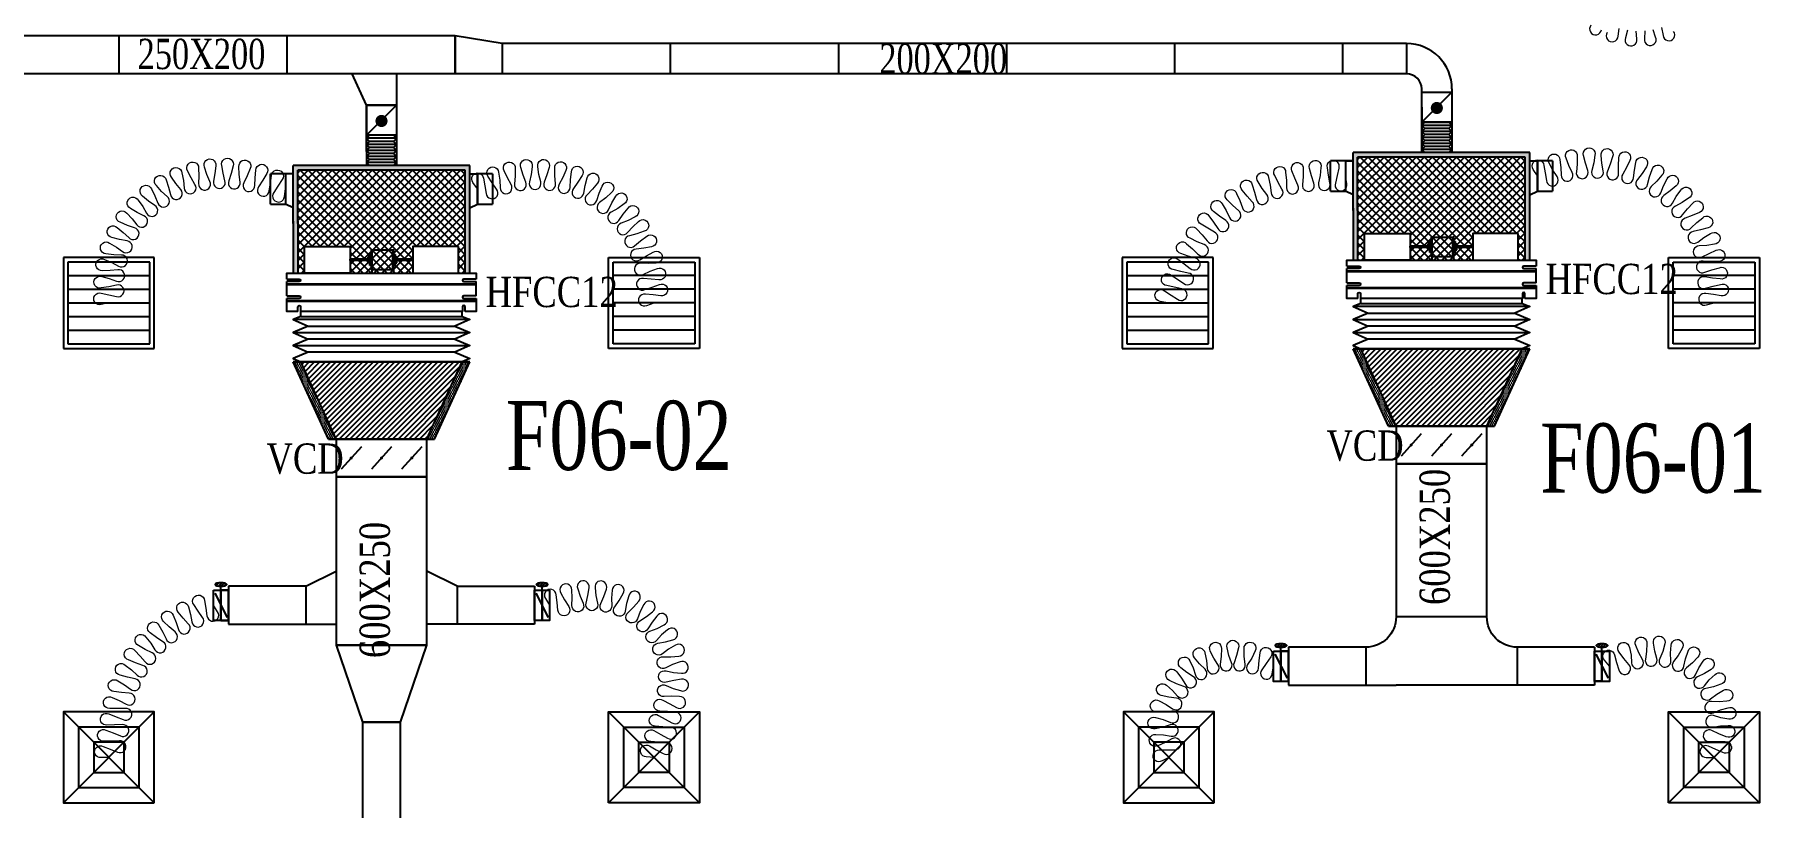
# Model space of a CAD drawing. Header units: metres. Extents: x 352651 to 1421851, y -87441 to -24441.
# Drawn here: x 844691 to 856095, y -72090 to -66988 of the extents above; entities that cross this region are included whole.
import ezdxf
from ezdxf.enums import TextEntityAlignment as Align

# ---------------------------------------------------------------- set-up
doc = ezdxf.new("R2010")
doc.units = ezdxf.units.M
doc.header["$LTSCALE"] = 300
doc.header["$MEASUREMENT"] = 0
for name, color, linetype in [('bat noi mem', 4, 'CONTINUOUS'), ('CUAGIO', 2, 'CONTINUOUS'), ('KT', 1, 'CONTINUOUS'), ('thiet bi', 11, 'CONTINUOUS')]:
    doc.layers.add(name, color=color, linetype=linetype)
doc.layers.add('noi mem', color=5, linetype='BATTING', lineweight=0)
doc.styles.add('PHU', font='vntimeh.shx', dxfattribs={"width": 0.8})
doc.styles.add('ROMANS', font='romans.shx', dxfattribs={"width": 0.75, "bigfont": 'romancvn.shx'})
doc.linetypes.add('BATTING', pattern='A,0.0001,-0.1,[134,ltypeshp.shx,S=0.1,R=0,X=-0.1,Y=0],-0.2,[134,ltypeshp.shx,S=0.1,R=180,X=0.1,Y=0],-0.1', length=0.4001)
pattern_1 = [(0, (385796.002, 216126.754), (6.25, -12.5), [0, -12.5])]
pattern_2 = [(0, (392795.674, 216212.526), (6.25, -12.5), [0, -12.5])]

# ---------------------------------------------------------------- blocks, each defined once
blk = doc.blocks.new('SAD')
at = {"layer": 'CUAGIO', "color": 8}
for p, q in [((-300, -300), (300, 300)), ((300, -300), (-300, 300))]:
    blk.add_line(p, q, dxfattribs=at)
at = {"layer": 'CUAGIO'}
blk.add_lwpolyline([(300, -300), (300, 300), (-300, 300), (-300, -300)], close=True, dxfattribs=at)
at = {"layer": 'CUAGIO', "color": 8}
for points in [[(200, -200), (200, 200), (-200, 200), (-200, -200)], [(100, -100), (100, 100), (-100, 100), (-100, -100)]]:
    blk.add_lwpolyline(points, close=True, dxfattribs=at)
blk = doc.blocks.new('SAG')
at = {"layer": 'CUAGIO'}
for p, q in [((-300, 300), (-300, -300)), ((300, 300), (-300, 300)), ((300, -300), (300, 300)), ((-300, -300), (300, -300))]:
    blk.add_line(p, q, dxfattribs=at)
at = {"layer": 'CUAGIO', "color": 8}
for p, q in [((-270, 270), (-270, -270)), ((270, 270), (-270, 270)), ((-180, -270), (-180, 270)), ((-90, -270), (-90, 270)), ((0, -270), (0, 270)), ((90, -270), (90, 270)), ((180, -270), (180, 270)), ((270, -270), (270, 270)), ((-270, -270), (270, -270))]:
    blk.add_line(p, q, dxfattribs=at)
blk = doc.blocks.new('1-van gio D200')
at = {"layer": 'CUAGIO'}
h = blk.add_hatch(dxfattribs=at)
h.set_pattern_fill('ANSI31', color=256, scale=100, style=0)
edge = h.paths.add_edge_path()
edge.add_ellipse((486127, -58494), major_axis=(-38.1, 0), ratio=0.310482, start_angle=0, end_angle=360, ccw=False)
for p, q in [((486127, -58257), (486127, -58494)), ((486167, -58437), (486087, -58277))]:
    blk.add_line(p, q, dxfattribs=at)
at = {"layer": 'CUAGIO', "const_width": 3}
for points in [[(486127, -58457), (486177, -58457), (486177, -58257), (486077, -58257), (486077, -58457), (486127, -58457)], [(486127, -58257), (486127, -58494)], [(486167, -58437), (486087, -58277)]]:
    blk.add_lwpolyline(points, dxfattribs=at)
at = {"layer": 'CUAGIO'}
blk.add_lwpolyline([(486177, -58457), (486077, -58457), (486077, -58257), (486177, -58257)], close=True, dxfattribs=at)
at = {"layer": 'CUAGIO', "const_width": 5.35}
blk.add_lwpolyline([(486131, -58357, -1), (486123, -58357, -1)], format="xyb", close=True, dxfattribs=at)
at = {"layer": 'CUAGIO', "extrusion": (0, 0, -1)}
blk.add_ellipse((486127, -58494), major_axis=(-38.1, 0), ratio=0.310482, start_param=-1.570796, end_param=4.712389, dxfattribs=at)
blk = doc.blocks.new('bac noi mem')
at = {"layer": 'bat noi mem'}
for p, q in [((493887, -64673), (493867, -64693)), ((494067, -64693), (493867, -64693)), ((493867, -64693), (493887, -64713)), ((493887, -64713), (493867, -64733)), ((494067, -64733), (493867, -64733)), ((493867, -64733), (493887, -64753)), ((493887, -64753), (493867, -64773)), ((494067, -64773), (493867, -64773)), ((493867, -64773), (493887, -64793)), ((494047, -64673), (493887, -64673)), ((494047, -64713), (493887, -64713)), ((494047, -64753), (493887, -64753)), ((494047, -64673), (494067, -64693)), ((494067, -64693), (494047, -64713)), ((494047, -64713), (494067, -64733)), ((494067, -64733), (494047, -64753)), ((494047, -64753), (494067, -64773)), ((494067, -64773), (494047, -64793)), ((493887, -64793), (493867, -64813)), ((494067, -64813), (493867, -64813)), ((493867, -64813), (493887, -64833)), ((493887, -64833), (493867, -64853)), ((494067, -64853), (493867, -64853)), ((493867, -64853), (493887, -64873)), ((494047, -64793), (493887, -64793)), ((494047, -64833), (493887, -64833)), ((494047, -64873), (493887, -64873)), ((494047, -64793), (494067, -64813)), ((494067, -64813), (494047, -64833)), ((494047, -64833), (494067, -64853)), ((494067, -64853), (494047, -64873))]:
    blk.add_line(p, q, dxfattribs=at)

msp = doc.modelspace()

# ---------------------------------------------------------------- hatches: boundary and pattern name
at = {"layer": 'CUAGIO'}
h = msp.add_hatch(dxfattribs=at)
h.set_pattern_fill('DOTS', color=256, scale=200, style=0)
h.set_pattern_definition([(0, (12042.208, -7788.419), (6.25, -12.5), [0, -12.5])])
h.paths.add_polyline_path([(847566, -68562.9), (847536, -68562.9), (847536, -67882.9), (846429, -67882.9), (846429, -68235.6), (846429, -68562.9), (846399, -68562.9), (846399, -68220.6), (846399, -67852.9), (847566, -67852.9)])
h = msp.add_hatch(dxfattribs=at)
h.set_pattern_fill('DOTS', color=256, scale=200, style=0)
h.set_pattern_definition([(0, (19041.88, -7702.647), (6.25, -12.5), [0, -12.5])])
h.paths.add_polyline_path([(854565.6, -68477.1), (854535.6, -68477.1), (854535.6, -67797.1), (853428.6, -67797.1), (853428.6, -68149.8), (853428.6, -68477.1), (853398.6, -68477.1), (853398.6, -68134.8), (853398.6, -67767.1), (854565.6, -67767.1)])
at = {"layer": 'CUAGIO', "ltscale": 1.5}
h = msp.add_hatch(dxfattribs=at)
h.set_pattern_fill('ANSI37', color=9, scale=300, angle=360, style=0)
h.set_pattern_definition([(45, (182099.672, 85.772), (-26.5165043, 26.5165043), []), (135, (182099.672, 85.772), (-26.5165043, -26.5165043), [])])
h.paths.add_polyline_path([(853428.6, -67797.1), (853428.6, -68149.8), (853428.6, -68477.1), (853474.7, -68477.1), (853474.7, -68302.1), (853774.7, -68302.1), (853774.7, -68385.1), (853894.3, -68385.1), (853894.3, -68369.4), (853904.9, -68369.4), (853904.9, -68409.8), (853894.3, -68409.8), (853894.3, -68394.2), (853774.7, -68394.2), (853774.7, -68477.1), (853918, -68477.1), (853918, -68455, -0.3246808), (853914.8, -68452.7, 0.7258824), (853921.2, -68452.7), (853921.2, -68450.5, -0.5097979), (853918, -68455), (853918, -68477.1), (854189.6, -68477.1), (854189.6, -68394.2), (854084.3, -68394.2), (854084.3, -68409.8), (854073.8, -68409.8), (854073.8, -68369.4), (854084.3, -68369.4), (854084.3, -68385.1), (854189.6, -68385.1), (854189.6, -68302.1), (854489.6, -68302.1), (854489.6, -68477.1), (854535.6, -68477.1), (854535.6, -67797.1)])
h.paths.add_polyline_path([(854057.4, -68326.6), (854057.4, -68452.7, 0.3246808), (854060.7, -68455, -0.5097977), (854057.4, -68450.5), (854057.4, -68328.7, -1.0000004), (854063.9, -68326.6, 0.7258824)], flags=16)
h = msp.add_hatch(dxfattribs=at)
h.set_pattern_fill('ANSI37', color=9, scale=300, angle=360, style=0)
h.set_pattern_definition([(45, (175100, -1e-11), (-26.5165043, 26.5165043), []), (135, (175100, -1e-11), (-26.5165043, -26.5165043), [])])
h.paths.add_polyline_path([(846429, -67882.9), (846429, -68235.6), (846429, -68562.9), (846475, -68562.9), (846475, -68387.9), (846775, -68387.9), (846775, -68470.8), (846894.7, -68470.8), (846894.7, -68455.2), (846905.2, -68455.2), (846905.2, -68495.6), (846894.7, -68495.6), (846894.7, -68479.9), (846775, -68479.9), (846775, -68562.9), (846918.3, -68562.9), (846918.3, -68540.8, -0.3246808), (846915.1, -68538.4, 0.7258824), (846921.6, -68538.4), (846921.6, -68536.3, -0.5097979), (846918.3, -68540.8), (846918.3, -68562.9), (847189.9, -68562.9), (847189.9, -68479.9), (847084.7, -68479.9), (847084.7, -68495.6), (847074.1, -68495.6), (847074.1, -68455.2), (847084.7, -68455.2), (847084.7, -68470.8), (847189.9, -68470.8), (847189.9, -68387.9), (847489.9, -68387.9), (847489.9, -68562.9), (847536, -68562.9), (847536, -67882.9)])
h.paths.add_polyline_path([(847057.8, -68412.3), (847057.8, -68538.4, 0.3246808), (847061, -68540.8, -0.5097977), (847057.8, -68536.3), (847057.8, -68414.4, -1.0000004), (847064.2, -68412.3, 0.7258824)], flags=16)
at = {"layer": 'CUAGIO'}
h = msp.add_hatch(dxfattribs=at)
h.set_pattern_fill('DOTS', color=256, scale=200, style=0)
h.set_pattern_definition(pattern_2)
h.paths.add_polyline_path([(853448.6, -69062.6), (853398.6, -69062.6), (853632.1, -69572.6), (853682.1, -69572.6)])
h = msp.add_hatch(dxfattribs=at)
h.set_pattern_fill('ANSI31', color=256, scale=200, style=0)
h.set_pattern_definition([(45, (-3258.12, -88159.012), (-17.6776695, 17.6776695), [])])
h.paths.add_polyline_path([(854282.1, -69572.6), (853682.1, -69572.6), (853448.6, -69062.6), (854515.6, -69062.6)])
h = msp.add_hatch(dxfattribs=at)
h.set_pattern_fill('DOTS', color=256, scale=200, style=0)
h.set_pattern_definition(pattern_2)
h.paths.add_polyline_path([(854282.1, -69572.6), (854332.1, -69572.6), (854565.6, -69062.6), (854515.6, -69062.6)])
h = msp.add_hatch(dxfattribs=at)
h.set_pattern_fill('DOTS', color=256, scale=200, style=0)
h.set_pattern_definition(pattern_1)
h.paths.add_polyline_path([(846449, -69148.4), (846399, -69148.4), (846632.5, -69658.4), (846682.5, -69658.4)])
h = msp.add_hatch(dxfattribs=at)
h.set_pattern_fill('ANSI31', color=256, scale=200, style=0)
h.set_pattern_definition([(45, (-3257.792, -88414.807), (-17.6776695, 17.6776695), [])])
h.paths.add_polyline_path([(847282.5, -69658.4), (846682.5, -69658.4), (846449, -69148.4), (847516, -69148.4)])
h = msp.add_hatch(dxfattribs=at)
h.set_pattern_fill('DOTS', color=256, scale=200, style=0)
h.set_pattern_definition(pattern_1)
h.paths.add_polyline_path([(847282.5, -69658.4), (847332.5, -69658.4), (847566, -69148.4), (847516, -69148.4)])

# ---------------------------------------------------------------- linework, layer by layer
at = {"layer": 'bat noi mem'}
for p, q in [((847566, -68869.8), (846399, -68869.8)), ((854565.6, -68784), (853398.6, -68784)), ((853398.6, -68869.8), (854565.6, -68869.8)), ((853498.6, -68826.9), (854465.6, -68826.9)), ((846399, -68955.5), (847566, -68955.5)), ((846499, -68912.7), (847466, -68912.7)), ((853398.6, -68955.5), (854565.6, -68955.5)), ((854465.6, -68912.6), (853498.6, -68912.6)), ((846399, -69041.2), (847566, -69041.2)), ((847466, -68998.4), (846499, -68998.4)), ((847466, -69084.1), (846499, -69084.1)), ((853448.6, -69062.6), (854515.6, -69062.6)), ((854515.6, -69062.6), (853448.6, -69062.6)), ((854465.6, -68998.3), (853498.6, -68998.3)), ((846449, -69148.4), (847516, -69148.4)), ((847516, -69148.4), (846449, -69148.4))]:
    msp.add_line(p, q, dxfattribs=at)
for points in [[(853448.6, -68762.6), (853398.6, -68784), (853498.6, -68826.9), (853398.6, -68869.8), (853498.6, -68912.6), (853398.6, -68955.5), (853498.6, -68998.3), (853398.6, -69041.2), (853448.6, -69062.6)], [(854515.6, -68762.6), (854565.6, -68784), (854465.6, -68826.9), (854565.6, -68869.8), (854465.6, -68912.6), (854565.6, -68955.5), (854465.6, -68998.3), (854565.6, -69041.2), (854515.6, -69062.6)], [(846449, -68848.4), (846399, -68869.8), (846499, -68912.7), (846399, -68955.5), (846499, -68998.4), (846399, -69041.2), (846499, -69084.1), (846399, -69127), (846449, -69148.4)], [(847516, -68848.4), (847566, -68869.8), (847466, -68912.7), (847566, -68955.5), (847466, -68998.4), (847566, -69041.2), (847466, -69084.1), (847566, -69127), (847516, -69148.4)]]:
    msp.add_lwpolyline(points, dxfattribs=at)
at = {"layer": 'CUAGIO'}
for p, q in [((847469.6, -66997.2), (843029.6, -66997.2)), ((847469.6, -66997.2), (847469.6, -67247.2)), ((847779.6, -67047.2), (847469.6, -66997.2)), ((853751.5, -67047.2), (847779.6, -67047.2)), ((847779.6, -67047.2), (847779.6, -67247.2)), ((848889.6, -67047.2), (848889.6, -67247.2)), ((849999.6, -67047.2), (849999.6, -67247.2)), ((851109.5, -67047.2), (851109.5, -67247.2)), ((852219.5, -67047.2), (852219.5, -67247.2)), ((853329.5, -67047.2), (853329.5, -67247.2)), ((853751.5, -67047.2), (853751.5, -67247.2)), ((853751.5, -67247.2), (842829.7, -67247.2)), ((853751.5, -67247.2), (845215.4, -67247.2)), ((846882.5, -67452.9), (846789.8, -67247.2)), ((847082.5, -67247.2), (847082.5, -67564.3)), ((853851.5, -67567.1), (853851.5, -67347.2)), ((853851.5, -67367.2), (854051.5, -67367.2)), ((853851.5, -67567.1), (854051.5, -67367.2)), ((854051.5, -67347.2), (854051.5, -67767.1)), ((847082.5, -67452.9), (846882.5, -67452.9)), ((846882.5, -67652.9), (847082.5, -67452.9)), ((846882.5, -67759.9), (846882.5, -67452.9)), ((846882.5, -67452.9), (847082.5, -67452.9)), ((847082.5, -67441.9), (847082.5, -67652.9)), ((847082.5, -67445.7), (847082.5, -67759.9)), ((853851.5, -67731.8), (853851.5, -67520.8)), ((854051.5, -67567.1), (853851.5, -67567.1)), ((854051.5, -67520.8), (854051.5, -67731.8)), ((847082.5, -67652.9), (846882.5, -67652.9)), ((846399, -68235.6), (846399, -67852.9)), ((853248.9, -68021), (853248.9, -67821)), ((853348.6, -67821), (853248.9, -67821)), ((853348.6, -67821), (853348.6, -68021)), ((853348.6, -67821), (853348.6, -68021)), ((853398.6, -68149.8), (853398.6, -67767.1)), ((853428.6, -68149.8), (853428.6, -67797.1)), ((854615.6, -68021), (854615.6, -67821)), ((854615.6, -67821), (854615.6, -68021)), ((854615.6, -68021), (854615.6, -67821)), ((854715.3, -67821), (854715.3, -68021)), ((846249.3, -68106.8), (846249.3, -67906.8)), ((846349, -67906.8), (846249.3, -67906.8)), ((846349, -67906.8), (846349, -68106.8)), ((846349, -67906.8), (846349, -68106.8)), ((846349, -67906.8), (846349, -68106.8)), ((846429, -68235.6), (846429, -67882.9)), ((847616, -68106.8), (847616, -67906.8)), ((847616, -67906.8), (847616, -68106.8)), ((847616, -68106.8), (847616, -67906.8)), ((847715.7, -67906.8), (847715.7, -68106.8)), ((854615.6, -68021), (854715.3, -68021)), ((847616, -68106.8), (847715.7, -68106.8)), ((853398.6, -68134.8), (853398.6, -68477.1)), ((853428.6, -68134.8), (853428.6, -68477.1)), ((846399, -68220.6), (846399, -68562.9)), ((846429, -68220.6), (846429, -68562.9)), ((854565.6, -69062.6), (853398.6, -69062.6)), ((853632.1, -69572.6), (853398.6, -69062.6)), ((853398.6, -69062.6), (854565.6, -69062.6)), ((853448.6, -69062.6), (854515.6, -69062.6)), ((854515.6, -69062.6), (853448.6, -69062.6)), ((853682.1, -69572.6), (853448.6, -69062.6)), ((854282.1, -69572.6), (854515.6, -69062.6)), ((854332.1, -69572.6), (854565.6, -69062.6)), ((847566, -69148.4), (846399, -69148.4)), ((846632.5, -69658.4), (846399, -69148.4)), ((846399, -69148.4), (847566, -69148.4)), ((846449, -69148.4), (847516, -69148.4)), ((847516, -69148.4), (846449, -69148.4)), ((846682.5, -69658.4), (846449, -69148.4)), ((847282.5, -69658.4), (847516, -69148.4)), ((847332.5, -69658.4), (847566, -69148.4)), ((846682.5, -69658.4), (846632.5, -69658.4)), ((846632.5, -69658.4), (847332.5, -69658.4)), ((846682.5, -69658.4), (846632.5, -69658.4)), ((847282.5, -69658.4), (847332.5, -69658.4)), ((847282.5, -69658.4), (847332.5, -69658.4)), ((853682.1, -69572.6), (853632.1, -69572.6)), ((853632.1, -69572.6), (854332.1, -69572.6)), ((853682.1, -69572.6), (853632.1, -69572.6)), ((853849.1, -69623.3), (853715.2, -69771.9)), ((854049.1, -69623.3), (853915.2, -69771.9)), ((854249.1, -69623.3), (854115.2, -69771.9)), ((854282.1, -69572.6), (854332.1, -69572.6)), ((854282.1, -69572.6), (854332.1, -69572.6)), ((846849.4, -69709.1), (846715.5, -69857.7)), ((847049.4, -69709.1), (846915.5, -69857.7)), ((847249.4, -69709.1), (847115.5, -69857.7)), ((854282.1, -69822.6), (853682.1, -69822.6)), ((847282.5, -69908.4), (846682.5, -69908.4)), ((846482.5, -70630.3), (846682.5, -70530.3)), ((847482.5, -70630.3), (847282.5, -70530.3)), ((846482.5, -70630.3), (845972.5, -70630.3)), ((845972.5, -70630.3), (845972.5, -70880.3)), ((846482.5, -70630.3), (846482.5, -70880.3)), ((847482.5, -70630.3), (847992.5, -70630.3)), ((847482.5, -70630.3), (847482.5, -70880.3)), ((847992.5, -70630.3), (847992.5, -70880.3)), ((845972.5, -70880.3), (846682.5, -70880.3)), ((847992.5, -70880.3), (847282.5, -70880.3)), ((854282.1, -70832.6), (853682.1, -70832.6)), ((852972.1, -71032.6), (852972.1, -71282.6)), ((853482.1, -71032.6), (853482.1, -71282.6)), ((854482.1, -71032.6), (854482.1, -71282.6)), ((854992.1, -71032.6), (854992.1, -71282.6)), ((852972.1, -71282.6), (853682.1, -71282.6)), ((854992.1, -71282.6), (853682.1, -71282.6))]:
    msp.add_line(p, q, dxfattribs=at)
at = {"layer": 'CUAGIO', "color": 2}
for p, q in [((845249.6, -67247.2), (845249.6, -66997.2)), ((846359.6, -67247.2), (846359.6, -66997.2)), ((847469.6, -67247.2), (847469.6, -66997.2)), ((846882.5, -67452.9), (846882.5, -67852.9)), ((847082.5, -67425.7), (847082.5, -67852.9)), ((853851.5, -67467.2), (853851.5, -67767.1)), ((854051.5, -67467.2), (854051.5, -67767.1)), ((847566, -67852.9), (846399, -67852.9)), ((847566, -68562.9), (847566, -67852.9)), ((854565.6, -67767.1), (853398.6, -67767.1)), ((854535.6, -67797.1), (853428.6, -67797.1)), ((854535.6, -68477.1), (854535.6, -67797.1)), ((854565.6, -68477.1), (854565.6, -67767.1)), ((847536, -67882.9), (846429, -67882.9)), ((847536, -68562.9), (847536, -67882.9))]:
    msp.add_line(p, q, dxfattribs=at)
at = {"layer": 'CUAGIO'}
for points, const_width in [([(853931.5, -67472.6, -1), (853971.5, -67472.6, -1)], 40), ([(846962.5, -67558.4, -1), (847002.5, -67558.4, -1)], 40), ([(846777.5, -69783.4, -1), (846787.5, -69783.4, -1)], 10), ([(846977.5, -69783.4, -1), (846987.5, -69783.4, -1)], 10), ([(847177.5, -69783.4, -1), (847187.5, -69783.4, -1)], 10), ([(853777.1, -69697.6, -1), (853787.1, -69697.6, -1)], 10), ([(853977.1, -69697.6, -1), (853987.1, -69697.6, -1)], 10), ([(854177.1, -69697.6, -1), (854187.1, -69697.6, -1)], 10)]:
    msp.add_lwpolyline(points, format="xyb", close=True, dxfattribs=dict(at, const_width=const_width))
for points in [[(854051.5, -67767.1), (853851.5, -67767.1), (853851.5, -67567.1), (854051.5, -67567.1)], [(846682.5, -69908.4), (847282.5, -69908.4), (847282.5, -69658.4), (846682.5, -69658.4)], [(853682.1, -69822.6), (854282.1, -69822.6), (854282.1, -69572.6), (853682.1, -69572.6)], [(845972.5, -70655.3), (845922.5, -70655.3), (845922.5, -70855.3), (845972.5, -70855.3)], [(847992.5, -70655.3), (848042.5, -70655.3), (848042.5, -70855.3), (847992.5, -70855.3)], [(847282.5, -71018.4), (846682.5, -71018.4), (846857.5, -71528.4), (847107.5, -71528.4)], [(852972.1, -71057.6), (852922.1, -71057.6), (852922.1, -71257.6), (852972.1, -71257.6)], [(854992.1, -71057.6), (855042.1, -71057.6), (855042.1, -71257.6), (854992.1, -71257.6)], [(846857.5, -71528.4), (846857.5, -72638.4), (847107.5, -72638.4), (847107.5, -71528.4)]]:
    msp.add_lwpolyline(points, close=True, dxfattribs=at)
for points in [[(853398.6, -67821), (853348.6, -67821)], [(853348.6, -67821), (853398.6, -67821)], [(854565.6, -67821), (854615.6, -67821)], [(854565.6, -67821), (854615.6, -67821)], [(854715.3, -67821), (854615.6, -67821)], [(846399, -67906.8), (846349, -67906.8)], [(847566, -67906.8), (847616, -67906.8)], [(847566, -67906.8), (847616, -67906.8)], [(847715.7, -67906.8), (847616, -67906.8)], [(853248.9, -68021), (853348.6, -68021)], [(853398.6, -68046.3), (853348.6, -68021)], [(854565.6, -68046.3), (854615.6, -68021)], [(846249.3, -68106.8), (846349, -68106.8)], [(846399, -68132), (846349, -68106.8)], [(847566, -68132), (847616, -68106.8)]]:
    msp.add_lwpolyline(points, dxfattribs=at)
at = {"layer": 'CUAGIO', "color": 2}
msp.add_lwpolyline([(854992.1, -71032.6), (854482.1, -71032.6, -0.4142136), (854282.1, -70832.6), (854282.1, -69822.6), (853682.1, -69822.6), (853682.1, -70832.6, -0.4142136), (853482.1, -71032.6), (852972.1, -71032.6)], format="xyb", dxfattribs=at)
msp.add_lwpolyline([(846682.5, -71018.4), (847282.5, -71018.4), (847282.5, -69908.4), (846682.5, -69908.4)], close=True, dxfattribs=at)
at = {"layer": 'CUAGIO'}
for radius in [300, 100]:
    msp.add_arc((853751.5, -67347.2), radius, 0, 90, dxfattribs=at)
at = {"layer": 'noi mem', "linetype": 'ByBlock', "ltscale": 1.5}
for points in [[(854969.5, -66925.7, 1.3333333), (855038.1, -66956)], [(855077.1, -66974.5, 1.3333333), (855148.2, -66998.4), (855155.8, -66947.3)], [(855211.3, -66959.2), (855197.3, -67008.9, 1.3333333), (855272, -67016.1), (855267.8, -66964.6)], [(855324.5, -66963.6), (855322.2, -67015.2, 1.3333333), (855396.5, -67005.3), (855380.8, -66956.1)], [(855435.8, -66942.3), (855445.2, -66993, 1.3333333), (855515.4, -66966.6)], [(854615.6, -67921), (854588.6, -67877.8, -1.3333333), (854658.8, -67851.4), (854667, -67901.7), (854675.1, -67952.1, 1.3333333), (854745.3, -67925.8), (854718.4, -67882.5), (854693.3, -67837.6, -1.3333333), (854764.7, -67814.5), (854770.6, -67865.7), (854772.7, -67916.1, 1.3333333), (854845.5, -67898.1), (854823.9, -67852.5), (854805.3, -67804.5, -1.3333333), (854879.2, -67791.6), (854877.9, -67843.1), (854873, -67893.4, 1.3333333), (854947.6, -67885.7), (854932.5, -67837.4), (854920.7, -67787.3, -1.3333333), (854995.7, -67784.8), (854987.3, -67835.6), (854975.4, -67884.7, 1.3333333), (855050.4, -67887.5), (855042.1, -67837.6), (855037.5, -67786.4, -1.3333333), (855112.1, -67794.3), (855096.7, -67843.5), (855078.1, -67890.5, 1.3333333), (855151.9, -67903.6), (855150.7, -67853.1), (855153.2, -67801.7, -1.3333333), (855226, -67819.9), (855203.9, -67866.4), (855179, -67910.4, 1.3333333), (855250.3, -67933.7), (855256.1, -67883.5), (855265.7, -67832.9, -1.3333333), (855335.2, -67861.1), (855306.9, -67904.1), (855276.1, -67944.2, 1.3333333), (855343.4, -67977.1), (855356.2, -67928.2), (855372.8, -67879.5, -1.3333333), (855437.7, -67917.1), (855403.6, -67955.7), (855367.6, -67991.1, 1.3333333), (855429.7, -68033.1), (855449.1, -67986.5), (855472.3, -67940.5, -1.3333333), (855531.3, -67986.8), (855492.3, -68020.3), (855451.6, -68050.3, 1.3333333), (855507.3, -68100.6), (855533, -68057.1), (855562.4, -68014.8, -1.3333333), (855614.4, -68068.8), (855571.1, -68096.6), (855526.6, -68120.6, 1.3333333), (855574.8, -68178.1), (855606.3, -68138.6), (855641.2, -68100.9, -1.3333333), (855685.3, -68161.6), (855638.5, -68183), (855591.1, -68200.7, 1.3333333), (855630.8, -68264.3), (855667.5, -68229.6), (855707.4, -68197.1, -1.3333333), (855742.5, -68263.3), (855693.2, -68278.1), (855643.9, -68289, 1.3333333), (855674.3, -68357.5), (855715.5, -68328.2), (855759.5, -68301.5, -1.3333333), (855785.1, -68372), (855734.2, -68379.8), (855683.8, -68383.7, 1.3333333), (855704.4, -68455.8), (855749.3, -68432.5), (855796.6, -68412.2, -1.3333333), (855812.1, -68485.6), (855760.6, -68486.2), (855710.2, -68483.1, 1.3333333), (855720.6, -68557.4), (855768.2, -68540.5), (855817.7, -68526.8, -1.3333333), (855823.2, -68601.6), (855772.3, -68595.2), (855721.8, -68588.2, 1.3333333), (855726.3, -68663.1), (855775.6, -68650), (855824.9, -68637, -1.3333333), (855829.4, -68711.8), (855778.9, -68704.8), (855728.3, -68697.7, 1.3333333), (855732.8, -68772.6), (855782.1, -68759.6)], [(845182.1, -68759.6), (845132.1, -68770.3, -1.3333333), (845132.1, -68695.3), (845182.1, -68706), (845232.1, -68716.8, 1.3333333), (845232.2, -68641.8), (845182.2, -68652.4), (845131.3, -68660.9, -1.3333333), (845134.6, -68586), (845184.6, -68598.9), (845232.5, -68615.3, 1.3333333), (845241.2, -68540.8), (845190.8, -68545.8), (845139.2, -68546.9, -1.3333333), (845153.1, -68473.2), (845200.7, -68493.1), (845245.9, -68516.1, 1.3333333), (845265, -68443.6), (845214.3, -68441.3), (845163.1, -68435.2, -1.3333333), (845187.3, -68364.2), (845231.6, -68390.7), (845273.1, -68419.8, 1.3333333), (845302.2, -68350.7), (845252.4, -68341.3), (845202.6, -68328, -1.3333333), (845236.5, -68261.1), (845276.7, -68293.6), (845313.6, -68328.3, 1.3333333), (845352.2, -68264), (845304.2, -68247.7), (845256.8, -68227.5, -1.3333333), (845299.8, -68166.1), (845335, -68203.8), (845366.7, -68243.4, 1.3333333), (845414, -68185.2), (845368.8, -68162.3), (845324.6, -68135.6, -1.3333333), (845376, -68080.9), (845405.4, -68123.2), (845431.2, -68166.9, 1.3333333), (845486.2, -68116), (845444.7, -68086.9), (845404.8, -68054.2, -1.3333333), (845463.4, -68007.3), (845486.5, -68053.4), (845505.9, -68100.2, 1.3333333), (845567.6, -68057.6), (845530.6, -68022.9), (845495.7, -67985, -1.3333333), (845560.3, -67946.8), (845576.7, -67995.7), (845589.2, -68044.8, 1.3333333), (845656.3, -68011.3), (845624.6, -67971.8), (845595.4, -67929.2, -1.3333333), (845664.7, -67900.6), (845674.1, -67951.3), (845679.6, -68001.7, 1.3333333), (845750.7, -67978), (845724.9, -67934.4), (845702, -67888.2, -1.3333333), (845774.7, -67869.6), (845776.8, -67921.2), (845775.1, -67971.8, 1.3333333), (845848.9, -67958.4), (845829.5, -67911.6), (845813.4, -67862.6, -1.3333333), (845887.9, -67854.5), (845882.7, -67905.8), (845873.9, -67955.7, 1.3333333), (845948.8, -67952.9), (845936.2, -67903.8), (845927.2, -67853, -1.3333333), (846002.2, -67855.5), (845989.8, -67905.6), (845974, -67953.7, 1.3333333), (846048.5, -67961.5), (846043, -67911.2), (846041.3, -67859.6, -1.3333333), (846115.1, -67872.6), (846095.8, -67920.5), (846073.3, -67965.9, 1.3333333), (846146, -67984.2), (846147.7, -67933.5), (846153.2, -67882.2, -1.3333333), (846224.5, -67905.6), (846198.6, -67950.2), (846171, -67993.2, 1.3333333), (846241.2, -68019.6), (846248.7, -67969), (846256.3, -67918.5, -1.3333333), (846326.5, -67944.9), (846298.8, -67987.9), (846271.2, -68030.9, 1.3333333), (846341.4, -68057.4), (846349, -68006.8)], [(847616, -68006.8), (847586.6, -67964.8, -1.3333333), (847655.9, -67936.2), (847664.7, -67986.7), (847673.5, -68037.2, 1.3333333), (847742.8, -68008.6), (847713.4, -67966.6), (847685.7, -67923, -1.3333333), (847756.1, -67897.3), (847762.9, -67948.5), (847766, -67999.2, 1.3333333), (847838, -67978.4), (847813.6, -67933.9), (847792, -67886.9, -1.3333333), (847865.4, -67871.1), (847865.1, -67922.8), (847861.1, -67973.4, 1.3333333), (847935.4, -67962.7), (847917.3, -67915.3), (847902.4, -67865.8, -1.3333333), (847977.2, -67860.2), (847969.8, -67911.3), (847959, -67960.9, 1.3333333), (848034, -67960.5), (848022.5, -67911), (848014.6, -67860, -1.3333333), (848089.4, -67864.7), (848075.1, -67914.3), (848057.6, -67962, 1.3333333), (848131.9, -67971.9), (848127.4, -67921.3), (848126.5, -67869.6, -1.3333333), (848200, -67884.6), (848179, -67931.8), (848155.1, -67976.6, 1.3333333), (848227.4, -67996.5), (848229.8, -67945.8), (848236.1, -67894.5, -1.3333333), (848306.8, -67919.4), (848279.5, -67963.3), (848249.7, -68004.4, 1.3333333), (848318.6, -68034.1), (848327.9, -67984.2), (848341.1, -67934.2, -1.3333333), (848407.8, -67968.6), (848374.8, -68008.3), (848339.6, -68044.9, 1.3333333), (848403.7, -68083.8), (848419.9, -68035.6), (848439.8, -67988, -1.3333333), (848501.1, -68031.2), (848462.9, -68066), (848423, -68097.4, 1.3333333), (848481.2, -68144.7), (848503.8, -68099.2), (848530.1, -68054.8, -1.3333333), (848584.9, -68105.9), (848542.4, -68135.2), (848498.5, -68160.9, 1.3333333), (848549.7, -68215.7), (848578.3, -68173.7), (848610.5, -68133.3, -1.3333333), (848657.7, -68191.5), (848611.5, -68214.7), (848564.6, -68234.1, 1.3333333), (848607.7, -68295.4), (848641.9, -68257.8), (848679.2, -68222.1, -1.3333333), (848718.1, -68286.3), (848669.1, -68302.9), (848620, -68315.6, 1.3333333), (848654.3, -68382.3), (848693.3, -68349.7), (848735.2, -68319.5, -1.3333333), (848764.8, -68388.4), (848714.1, -68398.1), (848663.7, -68404, 1.3333333), (848688.5, -68474.8), (848731.6, -68447.9), (848777.2, -68423.7, -1.3333333), (848797.2, -68496), (848745.6, -68498.7), (848694.8, -68497.6, 1.3333333), (848709.7, -68571.1), (848756, -68550.3), (848804.4, -68532.5, -1.3333333), (848814.5, -68606.8), (848763.1, -68602.6), (848712.2, -68597.5, 1.3333333), (848721.2, -68672), (848769.5, -68654.9), (848817.8, -68637.8, -1.3333333), (848826.8, -68712.3), (848775.8, -68707.2), (848724.8, -68702.2, 1.3333333), (848733.8, -68776.6), (848782.1, -68759.6)], [(852174.6, -68759.6), (852124.8, -68749.1, -1.3333333), (852153.5, -68679.8), (852196.1, -68707.6), (852238.7, -68735.4, 1.3333333), (852267.3, -68666.1), (852217.6, -68655.7), (852167.8, -68645.3, -1.3333333), (852196.4, -68575.9), (852239, -68603.7), (852281.6, -68631.5, 1.3333333), (852310.3, -68562.2), (852260.5, -68551.8), (852210.7, -68539.7, -1.3333333), (852241.4, -68471.3), (852283.5, -68500.5), (852323.3, -68531.6, 1.3333333), (852357.7, -68465), (852309.3, -68450.6), (852261.1, -68433.2, -1.3333333), (852299.1, -68368.5), (852337.8, -68402.1), (852374, -68437.4, 1.3333333), (852415.4, -68374.9), (852368.9, -68355.3), (852322.8, -68332.7, -1.3333333), (852367.6, -68272.6), (852402.4, -68310.2), (852434.5, -68349.2, 1.3333333), (852482.6, -68291.6), (852438.4, -68267), (852395.1, -68239.6, -1.3333333), (852446.2, -68184.7), (852476.7, -68225.9), (852504.4, -68268.1, 1.3333333), (852558.3, -68216), (852517.1, -68186.8), (852477.1, -68154.9, -1.3333333), (852533.8, -68105.8), (852559.7, -68150.1), (852582.6, -68195.1, 1.3333333), (852641.9, -68149.2), (852604.1, -68115.7), (852567.8, -68079.6, -1.3333333), (852629.5, -68037), (852650.4, -68083.8), (852668.3, -68131, 1.3333333), (852732.2, -68091.9), (852698.3, -68054.4), (852666.1, -68014.6, -1.3333333), (852732.1, -67978.9), (852747.8, -68027.7), (852760.4, -68076.6, 1.3333333), (852828.3, -68044.7), (852798.6, -68003.8), (852770.9, -67960.6, -1.3333333), (852840.4, -67932.4), (852850.7, -67982.6), (852858, -68032.6, 1.3333333), (852928.9, -68008.2), (852903.8, -67964.3), (852881, -67918.4, -1.3333333), (852953.2, -67897.9), (852957.9, -67949), (852959.7, -67999.4, 1.3333333), (853032.8, -67982.9), (853012.7, -67936.6), (852995, -67888.5, -1.3333333), (853069, -67875.9), (853068.1, -67927.2), (853064.4, -67977.5, 1.3333333), (853138.9, -67969), (853124, -67920.8), (853111.6, -67871.1, -1.3333333), (853186.5, -67866.6), (853180.1, -67917.5), (853170.9, -67967.1, 1.3333333), (853245.9, -67966.8), (853236.3, -67917.2), (853228.6, -67866.9, -1.3333333), (853303.5, -67869.4), (853292.5, -67919.1), (853281.3, -67968.7, 1.3333333), (853356.3, -67971.3), (853348.6, -67921)], [(845182.1, -71759.6), (845131.1, -71761, -1.3333333), (845144.2, -71687.1), (845191.6, -71706), (845239.1, -71724.8, 1.3333333), (845252.1, -71650.9), (845201.1, -71652.3), (845150.1, -71653.8, -1.3333333), (845163.1, -71579.9), (845210.6, -71598.7), (845258, -71617.6, 1.3333333), (845271.1, -71543.7), (845220.1, -71545.1), (845169.1, -71546.5, -1.3333333), (845182.1, -71472.7), (845229.6, -71491.5), (845277, -71510.4, 1.3333333), (845290.1, -71436.6), (845239.1, -71437.9), (845187.7, -71437, -1.3333333), (845203.9, -71363.8), (845250.9, -71384.8), (845295.7, -71408.4, 1.3333333), (845316.5, -71336.4), (845266.1, -71332.5), (845215.1, -71325.1, -1.3333333), (845240.5, -71254.5), (845284.4, -71281.3), (845325.9, -71310.3, 1.3333333), (845355.6, -71241.5), (845306, -71231.3), (845256.4, -71217.6, -1.3333333), (845290.4, -71150.7), (845330.7, -71182.8), (845368.2, -71216.8, 1.3333333), (845406.3, -71152.2), (845358.4, -71135.9), (845310.9, -71116.1, -1.3333333), (845353, -71054), (845388.9, -71090.8), (845421.8, -71129.3, 1.3333333), (845467.8, -71070), (845422.3, -71047.8), (845377.6, -71022.2, -1.3333333), (845427.2, -70965.9), (845458.2, -71006.9), (845486, -71049.3, 1.3333333), (845539.1, -70996.2), (845496.7, -70968.4), (845455.6, -70937.4, -1.3333333), (845511.9, -70887.8), (845537.5, -70932.4), (845559.8, -70977.9, 1.3333333), (845619, -70931.9), (845580.5, -70899), (845543.7, -70863.1, -1.3333333), (845605.7, -70820.9), (845625.5, -70868.4), (845641.9, -70916.3, 1.3333333), (845706.5, -70878.1), (845672.4, -70840.7), (845640.3, -70800.4, -1.3333333), (845707.1, -70766.4), (845720.9, -70816), (845731.1, -70865.6, 1.3333333), (845800, -70835.8), (845770.8, -70794.4), (845743.3, -70751.4, -1.3333333), (845813.3, -70724.4), (845821.6, -70774.8), (845830, -70825.1, 1.3333333), (845900, -70798.2), (845872.5, -70755.3)], [(848782.1, -71759.6), (848731, -71756.3, -1.3333333), (848752.1, -71684.3), (848796.9, -71709.1), (848841.7, -71734, 1.3333333), (848862.8, -71662), (848811.7, -71658.7), (848760.5, -71655.5, -1.3333333), (848781.6, -71583.5), (848826.5, -71608.3), (848871.3, -71633.2, 1.3333333), (848892.4, -71561.2), (848841.2, -71557.9), (848790.1, -71554.6, -1.3333333), (848811.2, -71482.6), (848856, -71507.5), (848900.8, -71532.3, 1.3333333), (848921.9, -71460.3), (848870.8, -71457.1), (848819.6, -71453.8, -1.3333333), (848840.7, -71381.8), (848885.6, -71406.7), (848931.4, -71430.7, 1.3333333), (848950.9, -71358.3), (848899.3, -71355.9), (848848.7, -71358.5, -1.3333333), (848861.6, -71284.6), (848908.3, -71304.2), (848957.9, -71319.3, 1.3333333), (848963.7, -71244.5), (848912.3, -71251.8), (848863.2, -71264.1, -1.3333333), (848861.7, -71189.1), (848911.3, -71199.3), (848962.9, -71204.6, 1.3333333), (848954.2, -71130.1), (848905.2, -71147.2), (848859.3, -71168.6, -1.3333333), (848843.5, -71095.3), (848894.1, -71095.8), (848945.8, -71091.2, 1.3333333), (848923, -71019.7), (848878.1, -71045.8), (848837.2, -71075.6, -1.3333333), (848807.6, -71006.7), (848857.4, -70997.6), (848907.2, -70983.1, 1.3333333), (848871.2, -70917.3), (848832.2, -70951.5), (848797.7, -70988.6, -1.3333333), (848755.5, -70926.6), (848802.6, -70908.1), (848848.7, -70884.3, 1.3333333), (848800.7, -70826.7), (848769, -70867.8), (848742.3, -70910.8, -1.3333333), (848688.9, -70858), (848731.7, -70830.8), (848772.4, -70798.7, 1.3333333), (848714.2, -70751.3), (848690.9, -70797.7), (848672.9, -70845, -1.3333333), (848610.5, -70803.4), (848647.2, -70768.6), (848681, -70729.2, 1.3333333), (848614.8, -70693.9), (848600.9, -70743.8), (848592.3, -70793.7, -1.3333333), (848523.1, -70764.9), (848552.4, -70723.6), (848578, -70678.5, 1.3333333), (848506.3, -70656.5), (848502.2, -70708.2), (848503.3, -70758.8, -1.3333333), (848429.9, -70743.8), (848450.8, -70697.7), (848467.3, -70648.5, 1.3333333), (848392.7, -70640.7), (848398.5, -70692.2), (848409.3, -70741.7, -1.3333333), (848334.3, -70741), (848346, -70691.7), (848352.8, -70640.3, 1.3333333), (848278.1, -70646.9), (848293.7, -70696.3), (848313.8, -70742.8, -1.3333333), (848240.1, -70756.5), (848242.1, -70705.9), (848238.9, -70654.2, 1.3333333), (848166.8, -70674.9), (848191.6, -70720.5), (848218.8, -70763.9, -1.3333333), (848148, -70788.7), (848142, -70737.8), (848136.1, -70687, 1.3333333), (848065.3, -70711.8), (848092.5, -70755.3)], [(852182.1, -71759.6), (852136.7, -71783.6, -1.3333333), (852118.1, -71711), (852169.6, -71710.3), (852221, -71709.7, 1.3333333), (852202.5, -71637), (852157, -71661.1), (852109.6, -71682.7, -1.3333333), (852095.3, -71609), (852147.4, -71611.3), (852197.5, -71619.3, 1.3333333), (852191.4, -71544.6), (852143.3, -71560.7), (852092.2, -71571.3, -1.3333333), (852094.4, -71496.3), (852144.7, -71509.9), (852191.9, -71528.7, 1.3333333), (852202.3, -71454.5), (852151.8, -71459.6), (852099.6, -71458.9, -1.3333333), (852118.1, -71386.2), (852164.3, -71410.4), (852206.2, -71439.1, 1.3333333), (852232.5, -71368.9), (852182.1, -71362.9), (852131.4, -71350.8, -1.3333333), (852165.3, -71283.9), (852205, -71317.6), (852239.7, -71354.7, 1.3333333), (852280.7, -71291.9), (852232.8, -71275.1), (852186, -71252.2, -1.3333333), (852233.7, -71194.3), (852265.1, -71235.9), (852290.8, -71279.7, 1.3333333), (852344.6, -71227.4), (852301.5, -71200.5), (852260.8, -71168, -1.3333333), (852320, -71121.9), (852341.6, -71169.3), (852357.1, -71217.7, 1.3333333), (852421, -71178.3), (852384.8, -71142.7), (852352.2, -71102, -1.3333333), (852420, -71070), (852430.7, -71121), (852435.3, -71171.6, 1.3333333), (852506.2, -71147.2), (852478.7, -71104.5), (852455.7, -71057.7, -1.3333333), (852528.9, -71041.2), (852528.2, -71093.3), (852521.7, -71143.7, 1.3333333), (852596.2, -71135.3), (852578.7, -71087.7), (852566.5, -71037, -1.3333333), (852641.5, -71036.9), (852629.5, -71087.6), (852612.1, -71135.3, 1.3333333), (852686.6, -71143.4), (852679.9, -71093.1), (852679.1, -71041, -1.3333333), (852752.3, -71057.3), (852729.5, -71104.1), (852702.1, -71146.9, 1.3333333), (852773.1, -71171.1), (852777.6, -71120.5), (852784.6, -71069.5, -1.3333333), (852854.4, -71096.9), (852824.9, -71139), (852795.3, -71181.2, 1.3333333), (852865.1, -71208.6), (852872.1, -71157.6)], [(855092.1, -71157.6), (855058.8, -71118.8, -1.3333333), (855124.8, -71083.2), (855138.9, -71132.4), (855152.9, -71181.6, 1.3333333), (855218.9, -71146.1), (855185.6, -71107.3), (855154.9, -71065.4, -1.3333333), (855223.4, -71034.8), (855234.1, -71085.7), (855238.1, -71135.9, 1.3333333), (855309.7, -71113.9), (855284.8, -71070.1), (855265, -71022, -1.3333333), (855338.8, -71008.8), (855337, -71060.7), (855328.8, -71110.4, 1.3333333), (855403.7, -71106.2), (855390, -71057.7), (855382.3, -71006.3, -1.3333333), (855457.1, -71011.1), (855442.9, -71061.1), (855423.1, -71107.4, 1.3333333), (855496.8, -71121.2), (855495.1, -71070.8), (855499.9, -71019.1, -1.3333333), (855571.4, -71041.6), (855545.6, -71086.8), (855515.3, -71127, 1.3333333), (855583.6, -71158), (855593.9, -71108.7), (855611, -71059.6, -1.3333333), (855675.1, -71098.6), (855639.2, -71136.3), (855600.2, -71168.1, 1.3333333), (855659, -71214.6), (855680.9, -71169.2), (855709.2, -71125.6, -1.3333333), (855762.1, -71178.8), (855718.3, -71206.8), (855672.7, -71228.4, 1.3333333), (855718.7, -71287.6), (855750.8, -71248.7), (855788.8, -71213.2, -1.3333333), (855827.3, -71277.5), (855778.1, -71294.2), (855728.7, -71304.2, 1.3333333), (855759.2, -71372.7), (855799.7, -71342.7), (855845, -71317.2, -1.3333333), (855867.1, -71388.9), (855815.3, -71393.4), (855764.9, -71391.3, 1.3333333), (855778.2, -71465.1), (855824.7, -71445.6), (855874.8, -71431.8, -1.3333333), (855879, -71506.6), (855827.7, -71498.6), (855779.3, -71484.4, 1.3333333), (855774.5, -71559.3), (855824.3, -71551.5), (855876.1, -71549.7, -1.3333333), (855862.7, -71623.5), (855814.8, -71603.7), (855768.2, -71582.7, 1.3333333), (855752.8, -71656.1), (855803.9, -71655.7), (855855.1, -71655.2, -1.3333333), (855839.7, -71728.6), (855793, -71707.6), (855746.4, -71686.6, 1.3333333), (855731, -71760), (855782.1, -71759.6)]]:
    msp.add_lwpolyline(points, format="xyb", dxfattribs=at)
at = {"layer": 'thiet bi'}
for p, q in [((846921.6, -68538.4), (846921.6, -68412.3)), ((847057.8, -68538.4), (847057.8, -68412.3)), ((853894.3, -68385.1), (853774.7, -68385.1)), ((853774.7, -68394.2), (853774.7, -68385.1)), ((853894.3, -68394.2), (853774.7, -68394.2)), ((853894.3, -68409.8), (853894.3, -68369.4)), ((853904.9, -68369.4), (853894.3, -68369.4)), ((853904.9, -68409.8), (853894.3, -68409.8)), ((853904.9, -68425.6), (853904.9, -68353.6)), ((853914.8, -68353.6), (853904.9, -68353.6)), ((853921.2, -68452.7), (853921.2, -68326.6)), ((854057.4, -68452.7), (854057.4, -68326.6)), ((854063.9, -68353.6), (854073.8, -68353.6)), ((854073.8, -68425.6), (854073.8, -68353.6)), ((854073.8, -68369.4), (854084.3, -68369.4)), ((854073.8, -68409.8), (854084.3, -68409.8)), ((854084.3, -68409.8), (854084.3, -68369.4)), ((854189.6, -68385.1), (854084.3, -68385.1)), ((854189.6, -68394.2), (854084.3, -68394.2)), ((846894.7, -68470.8), (846775, -68470.8)), ((846775, -68479.9), (846775, -68470.8)), ((846894.7, -68479.9), (846775, -68479.9)), ((846894.7, -68495.6), (846894.7, -68455.2)), ((846905.2, -68455.2), (846894.7, -68455.2)), ((846905.2, -68495.6), (846894.7, -68495.6)), ((846905.2, -68511.4), (846905.2, -68439.4)), ((846915.1, -68439.4), (846905.2, -68439.4)), ((846915.1, -68511.4), (846905.2, -68511.4)), ((847064.2, -68439.4), (847074.1, -68439.4)), ((847064.2, -68511.4), (847074.1, -68511.4)), ((847074.1, -68511.4), (847074.1, -68439.4)), ((847074.1, -68455.2), (847084.7, -68455.2)), ((847074.1, -68495.6), (847084.7, -68495.6)), ((847084.7, -68495.6), (847084.7, -68455.2)), ((847189.9, -68470.8), (847084.7, -68470.8)), ((847189.9, -68479.9), (847084.7, -68479.9)), ((853914.8, -68425.6), (853904.9, -68425.6)), ((853918, -68455), (853918, -68477.1)), ((854060.7, -68455), (854060.7, -68477.1)), ((854063.9, -68425.6), (854073.8, -68425.6)), ((847608, -68634.9), (846357, -68634.9)), ((847608, -68639.9), (846357, -68639.9)), ((846918.3, -68540.8), (846918.3, -68562.9)), ((847061, -68540.8), (847061, -68562.9)), ((854607.6, -68549.1), (853356.6, -68549.1)), ((854607.6, -68554.1), (853356.6, -68554.1)), ((847608, -68745.9), (846357, -68745.9)), ((847608, -68750.9), (846357, -68750.9)), ((854607.6, -68660.1), (853356.6, -68660.1)), ((854607.6, -68665.1), (853356.6, -68665.1)), ((853448.6, -68762.6), (853448.6, -68731.1)), ((853448.6, -68762.6), (854515.6, -68762.6)), ((854515.6, -68762.6), (854515.6, -68731.1)), ((846449, -68848.4), (846449, -68816.9)), ((846449, -68848.4), (847516, -68848.4)), ((847516, -68848.4), (847516, -68816.9))]:
    msp.add_line(p, q, dxfattribs=at)
for points in [[(853474.7, -68302.1), (853774.7, -68302.1), (853774.7, -68477.1), (853474.7, -68477.1)], [(854489.6, -68302.1), (854189.6, -68302.1), (854189.6, -68477.1), (854489.6, -68477.1)], [(846475, -68387.9), (846775, -68387.9), (846775, -68562.9), (846475, -68562.9)], [(847064.2, -68412.3), (846915.1, -68412.3), (846915.1, -68538.4), (847064.2, -68538.4)], [(847489.9, -68387.9), (847189.9, -68387.9), (847189.9, -68562.9), (847489.9, -68562.9)], [(854063.9, -68326.6), (853914.8, -68326.6), (853914.8, -68452.7), (854063.9, -68452.7)]]:
    msp.add_lwpolyline(points, close=True, dxfattribs=at)
for points in [[(853356.6, -68516.6), (853356.6, -68477.1), (854607.6, -68477.1), (854607.6, -68516.6)], [(853356.6, -68627.6), (853356.6, -68532.6)], [(854607.6, -68627.6), (854607.6, -68532.6)], [(846357, -68602.4), (846357, -68562.9), (847608, -68562.9), (847608, -68602.4)], [(846357, -68713.4), (846357, -68618.4)], [(847608, -68713.4), (847608, -68618.4)], [(853430.6, -68731.1), (853356.6, -68731.1), (853356.6, -68643.6)], [(854607.6, -68643.6), (854607.6, -68731.1), (854533.6, -68731.1)], [(846431, -68816.9), (846357, -68816.9), (846357, -68729.4)], [(847608, -68729.4), (847608, -68816.9), (847534, -68816.9)], [(854517.6, -68731.1), (853446.6, -68731.1)], [(847518, -68816.9), (846447, -68816.9)]]:
    msp.add_lwpolyline(points, dxfattribs=at)
for points in [[(853356.6, -68516.6), (853438.6, -68516.6, -1), (853438.6, -68532.6), (853356.6, -68532.6)], [(854607.6, -68516.6), (854525.6, -68516.6, 1), (854525.6, -68532.6), (854607.6, -68532.6)], [(846357, -68602.4), (846439, -68602.4, -1), (846439, -68618.4), (846357, -68618.4)], [(847608, -68602.4), (847526, -68602.4, 1), (847526, -68618.4), (847608, -68618.4)], [(853356.6, -68627.6), (853438.6, -68627.6, -1), (853438.6, -68643.6), (853356.6, -68643.6)], [(854607.6, -68627.6), (854525.6, -68627.6, 1), (854525.6, -68643.6), (854607.6, -68643.6)], [(846357, -68713.4), (846439, -68713.4, -1), (846439, -68729.4), (846357, -68729.4)], [(847608, -68713.4), (847526, -68713.4, 1), (847526, -68729.4), (847608, -68729.4)], [(853430.6, -68731.1), (853430.6, -68699.1, -1), (853446.6, -68699.1), (853446.6, -68731.1)], [(854533.6, -68731.1), (854533.6, -68699.1, 1), (854517.6, -68699.1), (854517.6, -68731.1)], [(846431, -68816.9), (846431, -68784.9, -1), (846447, -68784.9), (846447, -68816.9)], [(847534, -68816.9), (847534, -68784.9, 1), (847518, -68784.9), (847518, -68816.9)]]:
    msp.add_lwpolyline(points, format="xyb", dxfattribs=at)
for centre, start, end in [((846918.3, -68413.4), 18.04953, 161.95047), ((847061, -68413.4), 18.04953, 161.95047), ((853918, -68327.6), 18.04953, 161.95047), ((854060.7, -68327.6), 18.04953, 161.95047), ((853918, -68451.6), 198.04953, 341.95047), ((854060.7, -68451.6), 198.04953, 341.95047), ((846918.3, -68537.4), 198.04953, 341.95047), ((847061, -68537.4), 198.04953, 341.95047)]:
    msp.add_arc(centre, 3.41, start, end, dxfattribs=at)

# ---------------------------------------------------------------- block references
at = {"layer": 'CUAGIO'}
for name, p in [('bac noi mem', (359984.8, -2894.2)), ('bac noi mem', (353015.8, -2979.9)), ('SAD', (845182.1, -71759.6)), ('SAD', (852182.1, -71759.6))]:
    msp.add_blockref(name, p, dxfattribs=at)
for name, p, rotation in [('SAG', (845182.1, -68759.6), 270), ('SAG', (852174.6, -68759.6), 270), ('1-van gio D200', (1332049.5, -129112.6), 180), ('1-van gio D200', (1334169.5, -129112.6), 180), ('1-van gio D200', (1339049.2, -129515), 180), ('1-van gio D200', (1341169.2, -129515), 180)]:
    msp.add_blockref(name, p, dxfattribs=dict(at, rotation=rotation))
at = {"layer": 'CUAGIO', "xscale": -1, "rotation": 90}
for p in [(848782.1, -68759.6), (855782.1, -68759.6)]:
    msp.add_blockref('SAG', p, dxfattribs=at)
at = {"layer": 'CUAGIO', "xscale": -1}
for p in [(848782.1, -71759.6), (855782.1, -71759.6)]:
    msp.add_blockref('SAD', p, dxfattribs=at)

# ---------------------------------------------------------------- texts
at = {"layer": 'CUAGIO', "color": 2, "style": 'PHU', "width": 0.75}
for s, p in [('250X200', (845793.9, -67215.7)), ('200X200', (850691.8, -67247.2))]:
    msp.add_text(s, height=200, dxfattribs=at).set_placement(p, align=Align.CENTER)
at = {"layer": 'CUAGIO', "color": 2, "char_height": 200, "attachment_point": 7, "style": 'PHU'}
for s, insert, width in [('hfcc12', (854669.7, -68704.2), 911.262), ('hfcc12', (847670, -68790), 911.262), ('VCD', (853222.4, -69806), 439.881), ('VCD', (846222.8, -69891.8), 439.881)]:
    msp.add_mtext(s, dxfattribs=dict(at, insert=insert, width=width))
at = {"layer": 'CUAGIO', "color": 2, "char_height": 200, "width": 1155.253, "attachment_point": 3, "rotation": 90, "style": 'PHU'}
for insert in [(853837.4, -69854.5), (846837.8, -70204.9)]:
    msp.add_mtext('600x250', dxfattribs=dict(at, insert=insert))
at = {"layer": 'KT', "ltscale": 1.5, "char_height": 456.096, "width": 2517.297, "attachment_point": 1, "style": 'ROMANS'}
for s, insert in [('{\\fTimes New Roman|b0|i0|c0|p18;F06-02}', (847803.2, -69406.2)), ('{\\fTimes New Roman|b0|i0|c0|p18;F06-01}', (854633.5, -69555.7))]:
    msp.add_mtext(s, dxfattribs=dict(at, insert=insert))

doc.saveas('drawing.dxf')
